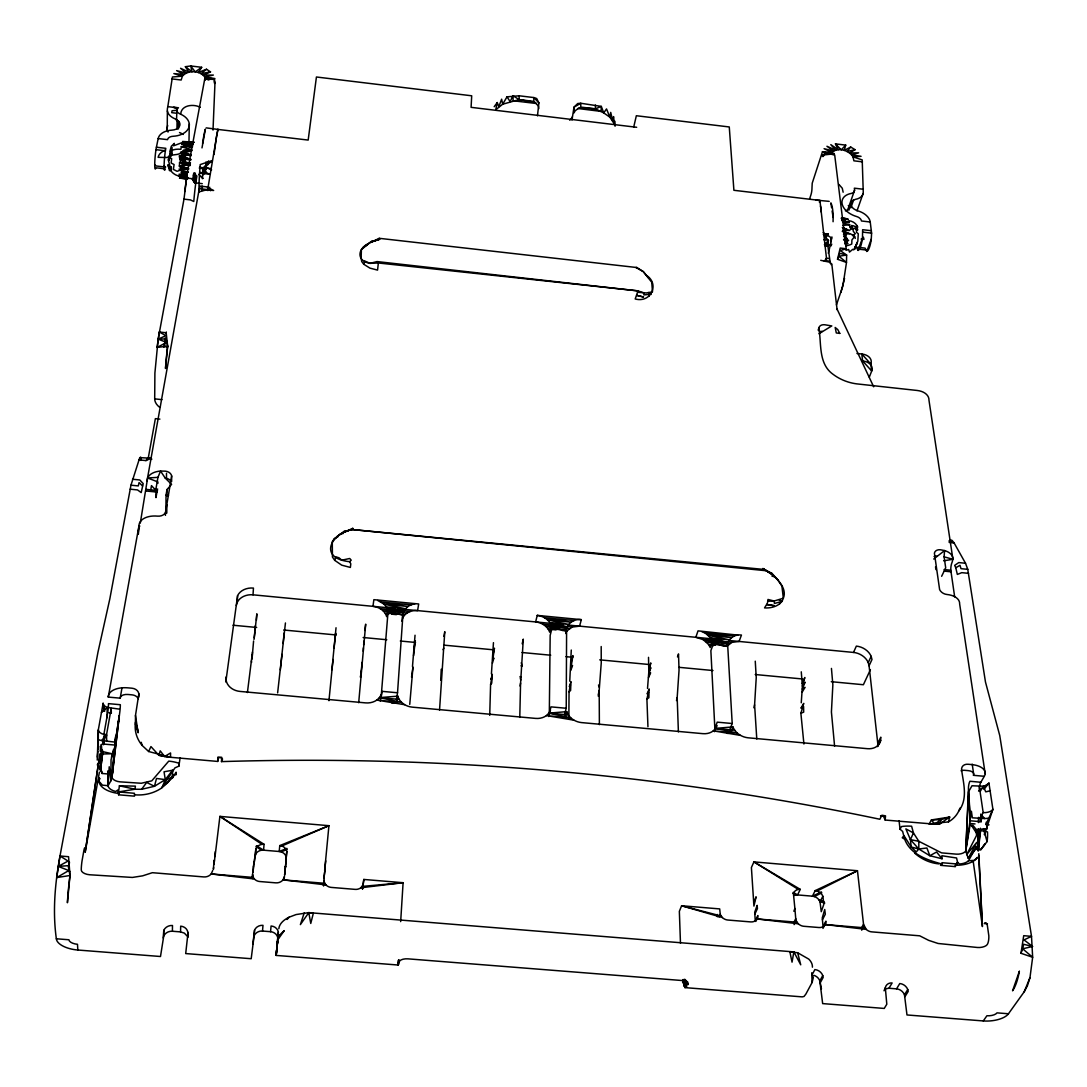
<?xml version="1.0" encoding="UTF-8"?>
<svg xmlns="http://www.w3.org/2000/svg" width="1087" height="1087" viewBox="0 0 1087 1087"><rect width="100%" height="100%" fill="white"/><g stroke="black" fill="none" stroke-linecap="round" stroke-linejoin="round"><path stroke-width="1.5" d="M159.612 407.285A17.039 11.115 10 0 1 154.694 398.875L154.897 373.031L158.159 339.144L183.988 199.138L187.317 172.493L204.696 79.202L214.424 79.351L214.56 83.441L215.009 82.109L213.011 130.073M569.751 681.209L571.273 650.04M566.232 708.262L566.599 630.283L551.829 628.87L550.171 635.379L549.315 713.249L551.014 706.876L566.232 708.262L564.479 714.635M568.854 718.915L569.044 691.78L571.069 681.698L569.316 686.59L570.824 684.796L570.607 690.503L569.044 691.78M571.979 120.046L574.004 107.151L577.727 103.523L580.771 103.265L601.301 106.39L603.733 112.899L609.848 117.151L614.372 124.054L613.584 116.608L612.592 120.412L610.717 112.396L609.848 117.151L606.532 108.904L603.733 112.899L595.418 108.849L580.784 107.083L580.771 103.265L574.004 107.151L573.99 112.885L575.24 110.684L579.344 107.681L595.418 108.849L601.301 106.39L601.057 111.39L577.904 108.523M205.307 80.112L205.171 77.87L213.093 78.821L214.424 79.351L214.438 82.313M140.305 523.037L147.628 477.954A18.316 11.413 9.2 0 1 160.55 471.065L165.292 471.147A7.392 5.598 0.3 0 1 171.664 475.957L165.455 512.616A7.5 5.748 -0.2 0 1 157.533 516.135A18.656 11.318 8.8 0 0 138.973 525.795L108.279 697.093A19.96 10.87 7.7 0 1 127.953 687.854L131.948 688.207A8.098 6.631 -4.3 0 1 138.851 693.791L135.495 715.45L135.413 724.268L138.103 732.787L135.495 715.45M167.235 129.733L167.371 110.983M812.111 982.485L811.731 972.838L813.307 977.621L812.111 982.485L805.875 994.075L804.054 996.439L802.247 996.874L685.014 987.635L685.068 979.428M165.428 515.374L165.455 512.616M165.89 513.268L166.039 495.128L166.99 489.558L171.583 484.367L165.238 478.103L160.55 471.065L157.941 477.37L156.012 488.443L155.984 497.629L156.949 492.085L146.038 490.984M166.787 513.091L166.854 504.681M166.936 496.283L166.99 489.558M163.186 937.959L163.784 930.323A8.302 7.392 -9.9 0 1 172.493 925.499L172.398 931.246A8.261 7.364 -10.1 0 0 163.729 936.07L160.496 956.506L77.829 950.024A21.02 9.579 6.6 0 1 56.347 938.774C52.489 911.164 55.057 883.269 60.002 855.999L97.979 652.146L109.855 598.747L130.97 485.182L139.761 457.641L151.175 458.225A35.097 3.084 -84 0 1 151.704 459.434M163.729 936.07L163.784 930.323M171.624 481.595L171.664 475.957M176.502 120.63L177.018 107.735L167.806 106.635L167.412 108.605A15.49 9.987 3.7 0 0 175.211 118.918L178.553 121.119L178.458 128.918M176.964 129.258L177.086 119.883M170.523 757.286L158.811 755.261L160.224 750.859L164.572 756.511L170.523 757.286L170.577 752.951L164.572 756.511L158.811 755.261L150.944 746.565L148.634 751.511L170.523 757.286L217.699 761.43L218.392 757.653L221.517 757.748M599.385 724.662L599.182 690.422L601.247 662.988L601.193 646.534M833.077 221.734L833.131 217.441A33.289 7.419 -82.4 0 0 830.848 202.889L831.609 207.739M207.549 190.442L217.767 129.407L308.178 140.074L316.426 77L471.704 95.792L471.092 107.341L636.669 127.288M188.989 141.161L189.301 124.013M187.752 937.13L187.834 932.238A8.288 7.392 -9.4 0 0 180.687 926.151L180.551 931.899L184.369 933.135L186.991 935.893M686.549 981.113L686.44 987.173L686.101 980.406M756.783 739.024L754.595 704.852L756.239 677.595L755.261 661.181M763.291 569.819L763.753 569.112L772.096 573.515L777.83 579.914L781.92 586.11L783.333 598.217C781.077 605.839 771.634 608.421 764.528 607.905L767.476 603.108L767.979 599.467L774.134 601.016L783.333 598.217C786.743 590.336 780.398 582.129 774.8 577.007L771.892 576.015M833.145 154.544A5.979 1.318 -81.9 0 1 834.259 153.634L824.911 152.805L823.729 155.55A5.965 1.291 -81.9 0 1 822.383 155.957L822.207 155.101L830.944 154.177C835.577 146.12 848.92 149.829 852.996 156.827L862.208 159.911L863.227 191.176A14.851 9.47 17.3 0 1 855.442 199.342L852.208 200.701A8.968 5.748 17.6 0 0 858.01 210.905A15.069 9.729 17.7 0 1 870.239 222.006L871.597 233.148L871.271 239.126A12.079 2.948 -82.2 0 1 866.787 251.423L865.089 248.121L857.833 247.279M135.033 794.814A35.463 29.784 -5.6 0 0 161.46 788.116L174.953 767.87L178.879 766.145L178.934 763.264A23.343 12.174 6.6 0 0 168.743 761.131L151.786 780.833L141.283 783.265L120.032 781.852A7.989 4.117 7.2 0 1 112.002 777.028L114.556 747.679L111.037 759.759L110.956 780.711L108.089 785.67L102.504 785.181L99.107 781.458L99.447 778.143L99.107 781.458A20.001 10.286 7.2 0 0 119.257 793.469M537.467 115.82L538.907 102.898L536.706 98.55L533.88 97.572L519.178 95.792L506.99 96.838L502.697 104.216L495.726 109.746L497.262 102.558L498.824 106.689L501.623 99.189L502.697 104.216L519.07 99.61L533.799 101.39L533.88 97.572L538.907 102.898M871.421 230.729L862.63 229.697L862.48 238.094A12.079 2.894 -82.2 0 1 858.037 250.404L856.379 247.116M195.334 173.105L194.641 182.779L202.277 183.662M358.696 702.705L365.694 624.155L364.838 630.474M519.776 717.406L520.578 683.112L523.295 639.129L522.181 643.789M157.887 483.362L157.928 481.976L147.628 477.954L157.941 477.37M978.273 829.068L977.716 849.015L978.368 829.136M978.463 822.424L978.599 817.438M183.282 166.08L183.513 161.447A9.362 0.802 -84.8 0 1 184.233 154.83L190.497 155.482M187.766 937.225L187.834 932.238M538.799 108.632L538.432 106.227L535.171 102.341L519.07 99.61L519.178 95.792M978.572 822.506L978.735 817.533M217.767 129.407L217.713 131.201A34.281 2.405 -84.7 0 0 216.34 137.56L214.03 154.49M678.397 731.877L677.174 697.664L679.035 670.312L678.519 653.885L677.486 656.942M489.721 715.355L490.59 684.511L492.329 674.361L490.944 679.307L492.058 677.459L491.718 683.193L490.59 684.511M491.419 673.913L493.457 642.662M885.348 988.857L888.935 988.246L892.142 982.947A8.193 6.753 37.1 0 0 885.321 987.73L886.802 1004.225L884.234 1008.437L822.655 1003.6L819.843 980.895A8.085 6.821 35.2 0 0 814.014 975.365M97.246 760.085L98.319 729.866L103.116 703.289A8.017 4.334 8 0 0 107.219 707.433L119.149 709.091M880.674 740.451L880.796 737.176L877.752 743.318L877.63 746.592L880.674 740.451A15.476 12.106 27.1 0 1 867.426 748.685L747.978 737.788C741.524 737.068 735.342 733.046 732.91 726.89L715.559 728.385L713.303 730.844A15.395 12.46 21.9 0 1 702.827 733.657L581.45 722.583C575.064 721.904 568.827 717.896 566.735 711.645L548.894 713.126L546.435 715.586A15.422 12.745 14.9 0 1 535.551 718.398L412.163 707.134C405.859 706.496 399.581 702.501 397.828 696.156L379.499 697.623L376.822 700.082A15.571 12.935 6.6 0 1 365.517 702.881L240.091 691.427A15.789 12.99 0.8 0 1 226.137 680.408L226.055 677.011L225.811 681.97L237.591 595.622A15.3 12.229 2.1 0 1 253.448 588.081L253.013 594.82A15.232 12.215 2 0 0 237.238 602.361L236.3 605.445M165.278 337.758L164.422 346.264L167.534 347.106M205.973 167.724L205.878 162.045M217.699 761.43L217.903 757.123L221.707 757.299L221.49 761.607C442.232 754.908 663.681 773.849 879.845 819.245L881.937 815.236L885.511 815.848L885.171 820.046L934.657 824.15L939.807 823.892L949.698 817.057L948.448 821.908L929.195 823.905L931.437 819.924L949.698 817.057L941.057 819.639L931.437 819.924L934.657 824.15L941.057 819.639L939.807 823.892L929.195 823.905M252.429 652.01L252.198 657.119L253.584 641.031M253.991 639.455L254.942 631.955M189.287 165.564L184.654 164.966A9.362 0.802 -84.8 0 0 185.225 160.102L185.374 150.658L183.064 150.74L185.564 151.664L181.42 153.281L181.325 151.935L185.374 150.658A9.362 0.802 -84.8 0 0 184.872 151.473M645.76 274.957C660.122 283.231 651.398 303.341 635.188 298.979L638.001 290.881L377.08 261.573L370.028 263.353C355.816 260.894 357.895 248.189 368.602 243.542M439.542 710.083L444.787 631.669L443.917 636.371M237.238 602.361L237.591 595.622M215.022 856.583L219.9 816.391L328.926 825.685L324.66 870.456L325.733 860.863M680.476 943.217L679.348 911.341L681.617 905.756L722.352 917.537A7.881 6.712 29.5 0 0 727.855 920.037L750.709 921.912A7.894 6.685 30.3 0 0 757.082 918.95L798.334 923.787A7.922 6.604 32.1 0 0 803.837 926.287L818.973 927.524A7.922 6.59 32.5 0 0 825.21 924.561L825.916 921.165L823.049 926.64L822.261 917.876L824.734 909.506L825.318 914.208L822.451 919.711M684.117 979.387L683.723 986.14L684.511 979.496M398.807 960.025L398.549 964.482L398.915 959.889M118.632 794.801L118.565 791.92L134.951 789.23L135.399 786.132L119.407 785.792L118.565 791.92L134.421 793.293L134.462 796.16L118.632 794.801L117.939 789.909L115.738 791.472A10.422 5.34 7.2 0 1 108.089 785.67L109.216 766.77L110.956 780.711L112.002 777.028L119.584 713.738A7.922 0.707 -83.4 0 0 120.331 704.716L108.469 703.642A7.922 0.747 -83.4 0 1 107.722 712.678L110.684 712.95M213.813 864.6L214.085 860.225L213.378 869.355L213.623 867.508M400.668 921.613L403.1 882.712L363.819 879.451L362.637 888.745M801.255 702.8L802.396 686.182L801.268 671.82M409.758 704.376L412.978 666.97L411.538 677.187M412.476 666.562L415.044 635.229M255.051 630.365L256.845 613.815L256.423 620.201M685.014 987.635L685.435 981.493M214.506 861.298L215.294 851.637M251.79 659.469L252.089 655.135L247.415 692.555M254.263 637.648L255.363 625.582M397.529 692.772L402.937 614.617L387.923 613.19L381.075 697.84L382.067 691.346L397.529 692.772L396.483 699.254M202.413 178.703A34.295 2.554 -84.7 0 1 202.59 175.7L203.16 167.683L212.128 161.066M138.375 534.084L138.973 525.795L139.122 527.304L139.761 525.959M647.512 688.465L648.83 671.739L648.518 657.35M818.932 333.75L831.8 325.937L824.761 324.755A6.468 4.402 18.4 0 0 819.082 327.472L819 328.641C821.473 344.171 818.375 363.955 833.118 374.349C839.966 379.499 848.05 382.706 856.529 383.847L917.115 390.464A16.55 10.829 -8.3 0 1 928.977 400.22L952.919 559.289L952.171 562.088A6.957 2.12 -84.6 0 0 950.799 570.213L954.671 596.858M252.293 878.187L252.632 873.812L252.469 878.568M255.418 854.654L255.866 848.77A7.922 6.957 -0.9 0 1 261.994 844.354L264.059 844.286L263.57 850.183L261.519 850.251A7.881 6.943 -1.1 0 0 256.383 853.064L254.942 856.42L254.154 863.092L255.866 848.77M276.315 954.019L277.62 941.084L276.152 955.419L398.087 965.025L398.521 960.364M363.819 879.451L362.46 889.098M398.087 965.025L398.467 960.066M941.641 576.287L945.704 567.849L944.087 556.829L944.589 550.565L940.364 549.75A7.147 5.177 24.4 0 0 934.399 553.161L939.616 589.602A7.256 5.299 25.2 0 0 946.899 594.48A18.003 10.462 -6.7 0 1 959.644 603.937L985.175 773.659M987.988 818.239A19.457 9.865 -5.6 0 1 984.632 818.552L972.349 817.818L971.398 811.242L965.745 850.999L968.245 858.35L975.596 849.273L976.561 846.297L968.463 860.795A10.014 4.919 -4.9 0 1 959.413 864.016L957.538 862.168L956.574 857.996L941.885 855.741L942.049 858.771L929.847 855.714L918.8 849.015L911.205 846.99L903.936 835.618L902.264 837.778L904.642 839.123C910.362 854.762 927.822 860.13 942.239 864.151M984.89 828.905A7.636 2.473 -87.3 0 1 984.401 834.707L992.907 809.326L988.939 783.102A7.704 3.981 -5.8 0 1 983.273 786.214L972.009 785.765L968.599 791.676L970.093 820.767L981.085 821.731L981.846 815.495M206.557 166.107L206.856 162.411M254.1 935.839L254.562 930.132A8.166 7.364 -3.2 0 1 263 925.336L262.497 931.043A8.125 7.351 -3.5 0 0 254.1 935.839L251.192 958.72L185.7 953.571L187.847 934.168M798.334 923.787L797.016 922.238L757.082 918.95L757.87 915.539L755.288 921.069L754.704 912.278L757.163 905.362L757.435 908.583L754.854 914.113M277.633 692.908L285.446 622.96M98.21 739.622A20.259 10.761 7.8 0 0 101.512 740.546L114.678 742.068L115.847 735.396L112.002 777.028L119.285 715.586L114.95 745.071L103.007 744.011L103.659 737.108M280.324 669.877L282.009 654.388M277.443 942.918L277.538 942.144L276.669 950.745L277.769 937.714A8.112 7.351 -2.8 0 0 270.554 931.695L271.084 925.988A8.152 7.364 -2.6 0 1 278.34 932.035L276.152 955.419M69.989 875.497L67.408 902.753A42.583 4.226 -82.9 0 1 69.989 875.497L68.563 856.705L60.002 855.999L56.714 877.576L69.989 875.497L68.141 865.687L58.25 866.407L68.794 870.538L56.714 877.576M279.767 845.604L279.21 851.501L281.207 851.909A7.867 6.93 0 0 1 285.623 855.51L286.302 859.043L285.446 867.195L286.805 851.366A7.908 6.957 0.1 0 0 281.778 846.012L279.767 845.604L328.926 825.685L281.778 846.012M328.953 700.694L333.016 659.51L331.875 669.796M332.935 659.143L336.032 627.756M167.656 346.142L165.496 368.507A33.575 2.813 -84.3 0 1 167.656 346.142L166.175 332.771L159.327 332.024L157.058 347.419L167.656 346.142L166.053 338.913L158.159 339.144L166.637 342.432L157.058 347.419M203.16 167.683L202.59 175.7M277.769 937.714L278.34 932.035M284.155 879.342L284.441 876.435L283.014 879.872A7.989 7.079 -0.6 0 1 275.731 882.848L259.793 881.53A8.003 7.079 -1.7 0 1 254.385 878.989L211.191 873.948A8.071 7.079 -5.2 0 1 203.785 876.924L152.357 872.698L142.601 875.85L132.397 877.44L89.623 874.763A8.207 3.94 6.9 0 1 81.28 870.116A8.22 0.788 -82.9 0 1 82.028 860.958L83.944 850.156A8.193 0.788 -83 0 1 85.071 848.811M286.221 857.235L286.805 851.366M363.343 647.879L363.275 651.303M100.276 769.841L102.273 749.948M978.137 850.863L980.433 828.212M99.447 778.197L99.107 781.458L99.528 778.102M100.289 770.058L102.327 750.533M276.193 954.834L277.47 942.565M648.925 296.262L649.184 294.387L643.912 294.917L643.694 292.811L638.001 290.881L378.358 262.986L377.556 270.106L369.92 268.122L363.737 264.236L361.713 261.532L361.129 258.244L361.4 249.534L369.335 243.189L379.241 238.311L636.941 267.551L643.287 271.614L651.738 282.253L652.499 291.832L646.276 292.946L637.92 292.335M683.016 979.577L682.677 982.825L683.193 979.903M138.09 534.084L138.973 525.795M353.071 529.002L344.484 531.692L353.071 529.002L352.786 528.228L352.419 529.559C330.122 533.853 318.437 558.365 349.634 561.707L350.802 563.84L350.367 567.441L341.698 565.145L334.728 560.348L332.445 557.02L332.269 541.639L334.252 538.812L340.516 533.894L343.329 533.459M334.918 639.496L335.666 633.164L334.049 648.26M978.246 850.754L980.746 829.422M102.857 751.334L100.561 769.745L102.898 751.266M103.686 744.636L104.719 736.279M103.727 744.554L104.787 736.171M323.328 885.511L324.075 879.709L323.613 885.905M201.992 147.9L205.389 129.136A34.308 2.609 -84.7 0 0 202.576 143.538M184.681 191.733L187.317 172.493M361.332 671.1L360.49 677.283L362.161 662.228M99.393 772.15L85.221 852.031L98.441 763.373A7.949 0.761 -83.2 0 1 97.409 764.283M111.458 757.313L113.537 749.636L113.714 750.614M178.879 766.145L180.116 757.761M252.863 943.91L254.562 930.132M85.221 852.031L98.754 761.783M103.007 744.011L104.23 735.817M440.711 680.204L441.254 669.239L441.906 669.66M167.806 106.635L172.425 76.987L182.371 76.158C188.214 69.323 202.209 70.383 205.851 78.984L208.908 80.017M115.249 742.312L119.285 715.586M380.301 701.129L381.279 694.634L379.499 697.623L401.443 702.324L376.822 700.082L404.527 704.689M836.447 304.876L842.901 285.922L846.488 262.443L846.637 255.037L840.251 250.567L846.229 248.76L834.694 154.993L824.911 152.805L823.729 155.55M103.306 741.252L104.08 736.239M106.906 717.868L107.219 707.433L101.444 712.542M1020.992 953.299L1022.65 948.788L1032.555 946.478L1023.669 944.29L1022.65 948.788L1032.65 957.267L1020.992 953.299L1023.709 935.69L1031.509 936.342L1032.65 957.267L1029.973 977.648L1027.392 985.787L1024.226 991.752L1008.464 1013.763A20.137 8.764 -4.3 0 1 983.287 1020.938L906.979 1014.959L904.479 994.795A8.166 6.726 37.4 0 0 896.544 988.857L888.935 988.246M401.891 621.234L402.937 614.617M414.799 604.019C407.598 604.576 401.959 610.826 402.611 618.15C405.152 612.524 411.728 610.079 417.585 610.609L418.685 603.978L373.874 599.671L372.963 606.329C378.928 606.954 384.975 610.609 386.673 616.628L387.651 609.997L386.374 606.94L384.187 604.209L377.719 600.459M187.412 173.621L181.339 172.303L181.774 169.613L177.113 171.311L173.376 169.409L174.097 164.572L171.162 163.009L171.651 158.566L169.817 158.308L171.991 154.069L172.059 147.302L170.034 155.278L171.991 154.069L170.075 150.713L171.325 146.242L174.328 143.348L173.621 145.794L182.168 142.614L181.746 144.354L192.521 146.568M363.615 644.917L364.294 640.651M192.467 146.854L181.312 146.609L180.877 149.327A12.636 6.685 10.3 0 0 170.17 151.487L169.626 155.74L168.444 156.406L169.205 160.346L168.159 159.504L171.311 171.039L171.352 166.678L168.933 168.105L167.969 164.721L169.504 170.7L170.007 169.518A12.623 11.101 20.3 0 0 180.496 176.339L180.918 174.572L187.209 174.749M196.04 181.298L196.896 175.999L193.744 173.241L192.834 178.757L196.04 181.298A28.547 2.215 -84.6 0 0 193.785 201.503L190.415 199.886L183.988 199.138M397.828 696.156L396.782 702.637L391.796 703.031M414.296 646.969L415.343 640.691L413.563 655.719M975.039 823.932L970.324 823.525L965.745 850.999A7.677 3.791 -5 0 1 956.193 854.137L941.587 852.874L918.828 841.297L910.43 839.64L905.879 828.878L913.447 832.927L918.828 841.297L918.8 849.015L916.287 851.895L911.205 846.99L910.43 839.64L913.447 832.927L911.613 826.229A22.542 11.318 -4.4 0 0 901.49 826.541L900.05 829.204L902.631 831.419L904.642 839.123M165.387 150.767L165.808 148.321L156.406 147.234L155.971 149.666A12.5 1.236 -84.9 0 0 154.721 164.844A12.5 1.236 -84.9 0 0 155.93 167.792L165.265 168.879A12.5 1.169 -84.8 0 1 164.11 165.931A12.5 1.169 -84.8 0 1 165.387 150.767L155.971 149.666M108.279 697.093L120.195 698.167L121.934 688.193M278.843 928.719A41.374 19.566 3.7 0 1 289.142 917.183L296.072 914.561L308.79 912.632L793.85 951.899L792.043 962.158L789.869 951.832L797.654 952.755L808.742 959.101A40.545 18.696 -2 0 1 812.41 967.172M101.757 758.848L102.355 755.519M106.703 741.375L106.499 734.921L111.2 708.371L111.336 713.249M163.933 347.229L164.531 343.9M98.768 746.456L98.292 749.133L98.319 729.866A8.098 4.307 7.8 0 0 106.499 734.921M147.017 480.875L198.69 191.951L200.198 186.108L208.133 187.032M107.423 714.526L103.89 734.35L106.553 734.581M520.062 686.06L520.578 683.112M779.624 603.937L779.977 601.967L774.42 603.462L774.134 601.016L767.952 601.22M148.308 457.804L155.373 418.644L159.898 419.106M209.234 189.79L209.723 187.209M365.558 245.703L372.134 240.77L372.461 241.409L379.146 239.099L379.241 238.311L379.662 239.276L372.08 241.694L379.662 239.276M180.714 113.727C181.692 104.76 193.799 103.836 200.293 107.287M167.67 125.399L167.276 127.369A15.354 9.987 3.6 0 0 168.05 132.07M826.908 246.355L828.131 240.227L823.294 234.344M201.829 190.619L202.467 187.453M156.406 147.234L158.172 138.565A15.734 10.286 3.4 0 1 171.8 130.155A9.375 6.087 3.4 0 0 178.553 121.119M598.271 694.81L599.182 690.422M166.134 333.057L166.352 332.011M493.063 654.388L494.436 648.165L492.737 660.04L493.865 658.097L492.465 663.111M108.089 785.67L107.722 773.958L102.096 773.468L98.469 764.107L101.363 751.185M132.505 479.231L139.788 479.965L143.212 483.62L141.188 492.588L137.519 489.924L130.182 489.177M633.68 127.233L636.343 115.725L729.268 126.962L733.902 190.293L819.938 200.443L826.541 258.692L825.617 261.369M676.494 700.572L677.174 697.664M837.52 259.263L838.892 256.233L846.637 255.037L839.816 253.312L838.892 256.233L846.488 262.443L837.52 259.263L840.21 248.053L846.229 248.76M537.223 615.391L535.646 621.927C541.679 622.593 547.685 626.261 549.709 632.199L551.354 625.691C549.302 619.726 543.283 616.057 537.223 615.391L581.328 619.644L579.575 626.153L572.265 627.05L566.884 630.936L562.237 630.487M337.065 536.502L344.511 531L344.851 532.032L352.541 528.431M840.944 292.321L844.545 278.462M565.838 632.077C566.164 624.142 573.664 618.53 581.328 619.644M565.743 633.531L566.599 630.283M753.834 707.746L754.595 704.852M548.758 716.523L550.457 710.151L548.894 713.126L570.661 717.8L546.435 715.586L573.814 720.151M571.246 661.738L572.917 655.583L571.028 667.391L572.536 665.489L570.784 670.448M564.968 718.004L566.735 711.645M844.436 233.99L845.835 230.009M212.726 870.51L211.191 873.948L253.285 877.426L254.385 878.989M809.584 198.962L810.956 194.79A5.829 1.236 -82.2 0 0 811.989 187.766L812.22 183.2L822.479 151.677L831.854 152.452L824.095 148.674L833.471 151.079L826.935 146.269L835.686 150.128L830.808 144.639L838.335 149.693L835.441 143.878L845.727 145.114L844.232 150.414L850.686 147.03L855.089 149.666L849.599 153.009L858.621 152.832L851.61 154.83L861.053 156.324L852.996 156.827L853.906 160.822L862.467 161.841M598.258 696.169L599.141 693.153M646.901 699.009L649.224 688.981L647.105 693.819L648.993 692.066L648.885 697.772L646.901 699.009L647.947 726.741M363.737 264.236L364.77 261.016L370.028 263.353L378.358 262.986M648.83 669.048L650.8 662.934L648.83 671.739L650.814 667.663L648.722 674.674L650.624 672.826L648.491 677.731M304.251 912.808L300.379 924.616L308.79 912.632L313.341 913.257L310.76 923.447L308.79 912.632M334.728 560.348L335.883 556.843L339.008 557.808L341.78 560.185L349.742 558.487L351.196 560.185L349.634 561.707M819.367 202.128L819.938 200.443M777.735 580.186C777.708 576.803 749.323 560.05 771.036 573.827L772.096 573.515L765.832 570.702L352.419 529.559L764.134 569.452M830.957 241.912L831.935 236.939M862.956 189.206L854.341 188.173L854.599 190.157L848.526 207.603L847.466 210.036L845.414 210.864M848.879 210.212L852.208 200.701M850.876 207.78L853.635 199.845M856.991 210.892L863.132 193.459M818.144 330.135L819.082 327.472M858.037 250.404L862.48 238.094M866.787 251.423L871.271 239.126M726.605 646.452C727.733 639.319 734.119 633.911 741.456 635.053L739.065 641.452L731.959 642.363L726.945 646.249L721.945 645.76M793.85 911.259L794.882 908.501L793.456 893.827A7.826 6.508 31 0 1 798.374 889.438L800.29 889.37L797.559 894.927L795.657 894.995A7.799 6.495 31.2 0 0 793.918 895.525M714.852 728.412L717.23 722.148L732.203 723.521L727.706 645.692L713.154 644.306L710.871 650.692L714.852 728.412L734.595 730.138M714.512 731.673L716.89 725.423L715.559 728.385L737.135 733.018L713.303 730.844L740.369 735.369M729.771 729.771L732.203 723.521M869.301 377.148L871.706 371.007L870.823 364.063A12.881 8.682 -7.5 0 0 861.774 353.995L856.964 353.465M732.91 726.89L730.464 733.141L727.325 733.412M800.888 713.276L803.755 703.384L800.929 708.126L803.578 706.441L803.687 712.134L800.888 713.276L803.918 744.024M753.604 903.052L756.117 896.802L753.93 906.096L751.402 867.535L753.916 861.896L857.466 870.728L863.526 924.263L866.217 929.385A7.949 6.508 33.9 0 0 871.747 931.872L919.711 935.812L928.678 940.364L938.067 943.475L977.444 947.484A7.867 3.614 -4.6 0 0 987.281 944.508A7.881 2.568 -88.3 0 0 988.83 935.798L987.309 925.2A7.854 2.554 -88.3 0 0 984.292 923.57L987.472 923.841M1024.226 991.752L1029.973 977.648M221.49 761.607L222.55 759.052M802.26 683.492L804.828 677.486L802.396 686.182L805.059 682.201L802.369 689.104L805.019 687.337L802.192 692.147M884.016 990.787L885.321 987.73M854.599 190.157L853.54 192.589L851.474 193.404A17.949 11.495 17.6 0 0 842.167 204.098A17.949 11.495 17.6 0 0 856.597 216.53A6.033 3.886 17.7 0 1 861.488 220.987L870.239 222.006M719.01 917.007L720.233 914.235L719.703 908.909L681.617 905.756L721.075 915.988L722.352 917.537M729.078 640.488L853.512 652.431L856.352 646.113A14.96 11.454 24.9 0 1 871.149 656.331L871.991 659.496L869.07 665.787L877.752 743.318M986.086 824.109L992.907 809.326A7.786 3.94 -5.6 0 1 983.178 812.6L979.686 818.47M869.07 665.787L868.241 662.622L871.149 656.331M956.696 863.975L957.538 862.168L955.133 866.597L940.527 865.334L942.062 862.711L956.696 863.975L955.133 866.597M870.402 669.701L863.391 684.728L831.283 681.698M755.791 921.463L757.734 917.333M519.07 99.61L512.982 95.683L510.143 101.58L506.99 96.838M793.673 922.795L795.738 918.664L794.882 908.501M794.067 924.616L796.132 920.499L795.738 918.664M815.209 890.62L817.152 891.014L857.466 870.728L815.209 890.62L812.41 896.164L797.559 894.927L793.238 892.359M822.845 896.286L820.019 901.816L821.269 911.694L823.864 904.18L822.845 896.286A7.84 6.481 31.5 0 0 817.152 891.014M822.954 928.42L825.821 922.945M145.957 460.589L147.778 458.429L151.175 458.225L145.957 460.589L138.837 459.855M812.736 973.612L814.883 969.59A8.112 6.835 35 0 1 822.75 975.542L823.172 977.43L820.25 982.784L821.446 988.98M968.245 858.35L976.792 842.357L966.628 854.695L976.547 835.455L976.289 829.598L972.838 825.21L971.873 826.038L970.976 825.427L970.324 823.525M825.278 236.925L826.813 234.072M819.843 980.895L822.75 975.542M861.257 928.366L863.526 924.263M861.692 930.187L863.961 926.097M325.937 884.886L324.809 883.323L283.014 879.872L325.937 884.886A7.935 7.066 3.6 0 0 331.358 887.413L355.109 889.37A7.908 7.052 5.4 0 0 360.857 887.766L363.14 884.764M443.007 649.673L443.876 648.151M979.346 790.847A7.595 2.459 -86.8 0 1 980.841 782.26L984.306 776.295A19.213 10 -5.6 0 0 971.737 764.582L968.055 764.256A7.867 6.033 30.3 0 0 961.628 768.414L961.615 770.085C963.517 783.537 968.028 799.04 958.816 810.929M980.257 791.363L983.273 786.214L985.732 791.825A19.267 9.946 -5.8 0 0 990.42 790.602M896.544 988.857L899.778 983.545A8.193 6.739 37.2 0 1 907.754 989.51L908.216 991.426L904.941 996.697M824.829 236.368L826.5 233.678M825.25 245.975L828.607 240.526L824.367 244.724M825.577 237.999L828.063 233.977M904.479 994.795L907.754 989.51M845.251 244.181L847.901 240.512L846.012 242.985M172.031 78.916L181.176 80.017L182.371 76.158L173.852 73.603L183.948 74.446L176.624 70.628L186.19 73.101L180.564 68.277L188.948 72.19L185.374 66.687L190.741 65.967L201.693 67.299L198.296 72.53L206.53 69.242L210.525 71.891L203.351 75.166L213.378 75.057L204.981 76.987L214.913 78.549L205.851 78.984M283.136 643.49L284.101 633.096L284.101 634.699M824.87 261.206L826.541 258.692L824.272 261.138M981.806 848.159L980.773 849.721L975.596 849.273M983.287 1020.938L986.914 1015.747A8.057 3.506 -4.3 0 0 997.01 1012.867L1008.464 1013.763M825.454 237.346L828.009 233.719M494.191 106.703L497.262 102.558M119.407 785.792L134.951 789.23L141.609 789.284L146.663 782.463L154.463 786.295L165.278 779.624L172.629 777.708L176.094 772.205L176.271 774.596L172.602 775.466L168.009 782.368L161.46 788.116M172.575 770.235L165.278 779.624L162.425 786.771L172.629 777.708L172.575 770.235L164.042 771.784L165.278 779.624L156.501 778.455L154.463 786.295L141.609 789.284M986.208 822.288L987.186 828.946L976.289 829.598L987.499 831.922A15.381 4.987 -87.3 0 1 987.078 841.596L980.773 849.721L985.039 844.001L983.259 846.216M983.925 789.407L988.939 783.102L978.572 791.037M850.686 147.03L847.072 151.514L855.089 149.666M287.077 919.48L289.142 917.183M820.726 260.323L829.395 262.144L831.664 263.856L831.025 264.617M845.727 145.114L841.256 149.789L835.441 143.878M101.512 740.546L106.811 735.668M206.53 69.242L201.068 73.644L210.525 71.891M933.733 559.044L944.589 550.565A17.677 10.571 -7 0 1 952.919 559.289L943.611 560.81M198.772 191.978L206.34 189.872L213.636 190.483L207.603 187.426L207.97 190.51M201.693 67.299L195.212 71.891L190.741 65.967L192.019 71.769L185.374 66.687M845.591 242.374L845.102 241.314L846.719 240.961L847.303 238.366L845.754 238.366L844.083 236.558L846.175 235.186L845.754 238.366L843.512 239.806M185.483 156.745L181.23 158.172L181.393 155.455L185.592 153.797L183.431 152.656L182.385 153.974L183.39 155.128M363.112 247.442L366.618 245.214M825.767 246.477L831.827 244.235M968.531 573.338L961.764 572.659L957.348 574.425L955.772 567.781L959.998 565.281L960.99 568.664L967.756 569.343L985.474 682.011L999.755 735.573L1031.509 936.342L1024.022 939.902L1032.555 946.478M334.252 538.812L338.206 536.53M58.25 866.407L68.073 861.053L60.002 855.999M821.446 891.911L812.41 896.164L814.353 896.558L821.799 892.807M158.159 339.144L165.89 335.679L159.327 332.024M281.207 851.909L287.267 849.287M286.859 848.39L279.21 851.501L263.57 850.183L256.478 845.7M211.951 160.618L200.225 164.585A34.308 2.609 -84.7 0 0 199.057 192.032M845.971 250.323L848.648 249.507L849.49 252.089L852.711 249.358L853.703 249.861L855.51 246.124L854.871 248.76L857.82 241.137L858.282 233.759L856.529 232.346L856.461 227.536L853.472 225.729L849.776 227.468L849.654 224.778L843.702 223.487M183.282 167.262L181.189 165.577L183.323 164.68L179.545 162.153L179.491 166.433L181.42 168.567L183.39 168.838L183.282 167.262L181.23 167.615L183.39 168.838A9.362 0.802 -84.8 0 0 184.016 168.322L188.676 168.838M191.842 150.78L180.456 152.397L191.339 154.626M360.857 887.766L403.1 882.712L362.229 886.408M191.353 149.299L183.567 150.128L189.722 151.487M190.361 164.83L179.206 165.985L188.54 168.471M843.498 234.276L849.518 233.705L842.248 231.49M842.982 225.389L849.654 224.778M176.991 110.29L172.099 110.738L171.719 112.654L176.216 113.197M190.442 162.642L182.562 163.322L190.116 165.591M181.339 172.303L187.711 171.8M968.463 860.795L974.292 860.347L977.485 857.33A19.226 9.47 -5 0 1 955.188 865.225M186.801 173.703L178.988 174.273L186.815 175.7M191.285 155.047L180.075 155.713L190.836 159.259M157.357 491.813L150.74 490.604A10.503 0.897 -84 0 1 151.46 485.631L154.83 489.218L157.724 489.096M188.092 153.077L183.418 153.226L191.013 155.835M844.952 243.678L847.996 243.57L845.183 242.564M200.022 173.037L204.696 172.969L205.416 168.92L199.315 168.213M181.746 144.354L193.038 144.218M841.99 219.465L848.349 219.479L842.371 218.65M188.119 177.602L180.102 177.534L187.793 178.594M188.499 169.259L179.056 169.11L188.391 172.303M192.807 143.307L183.567 143.09L192.915 144.951M842.738 222.332L849.355 222.495L848.92 220.715A12.202 10.53 -20.8 0 1 857.725 227.265L856.855 226.001L857.643 230.064L855.754 226.354L856.896 230.295L854.559 228.27L850.401 229.466L851.094 227.265L851.841 225.403L853.417 231.477L855.32 233.732L852.493 235.526L854.695 236.477L851.923 239.914L851.76 244.018A12.093 6.25 -2 0 1 845.645 245.839M842.968 230.295L849.735 230.485L842.384 227.591M816.174 200.13L829.218 201.367M186.842 176.393L179.07 176.135L186.95 177.725M842.099 220.457L845.142 220.566L842.017 219.887M190.782 159.694L179.722 159.164L190.415 163.974M191.394 145.345L183.649 144.965L191.38 147.356M187.1 178.458L179.464 178.078L187.29 179.029M636.941 267.551L635.963 267.497L643.287 271.614L648.328 277.715M842.126 218.582L846.868 218.813L841.949 218.202M194.057 142.315L183.418 141.745L192.766 142.981M844.178 240.064L848.634 240.376L844.45 238.298M56.347 938.774L68.902 939.766A8.411 3.832 6.6 0 0 77.49 944.29L77.829 950.024M262.497 931.043L270.554 931.695M172.398 931.246L180.551 931.899M178.472 107.749L173.499 107.341L177.697 108.591M864.872 927.836L825.21 924.561L866.217 929.385M179.763 178.119L187.657 178.811M985.895 824.557L989.034 824.829M841.229 218.256L847.656 218.84L841.515 218.12M984.306 776.295L973.341 775.303A7.691 3.995 -5.6 0 0 968.313 770.642L964.645 770.303A7.84 6.033 30.4 0 0 961.098 770.846M980.841 782.26L969.93 781.268A7.595 2.432 -86.8 0 0 968.435 789.869L965.745 850.999L968.599 791.676L970.338 817.818M379.499 697.623L399.16 699.417M548.894 713.126L568.243 714.906M410.044 611.505L380.287 608.652L406.837 613.122L383.222 610.853L404.31 615.391M572.265 627.05L542.957 624.237L569.221 628.666L545.973 626.438L566.884 630.936M731.959 642.363L703.112 639.591L695.816 637.295L698.031 630.868L737.747 635.093M388.548 613.883L385.396 613.584L388.535 614.413M391.7 614.182L396.429 614.631M556.028 629.903L548.269 629.156L551.394 629.984M715.287 645.135L708.615 644.496L703.112 639.591L729.092 643.98L706.197 641.778L726.945 646.249M232.998 625.229L256.668 627.457M283.707 630.012L336.1 634.957M363.14 637.512L386.795 639.74M400.315 641.017L415.519 642.458M444.257 645.162L493.267 649.795M522.005 652.513L550.729 655.216M565.947 656.657L572.7 657.295M599.739 659.85L648.749 664.47M679.171 667.336L712.977 670.53M755.22 674.524L802.546 678.981M411.117 604.875L381.224 602.008L407.897 606.492L384.187 604.209L405.356 608.761L386.374 606.94L403.657 611.533M573.99 620.541L544.573 617.715L570.947 622.158L547.59 619.916L568.596 624.427L549.913 622.634L567.115 627.199M734.323 635.963L705.368 633.178L701.808 631.642M253.013 594.82L394.445 608.394M397.747 608.706L562.686 624.522M567.754 625.011L720.763 639.686M967.756 569.343L965.514 563.256L958.788 562.577L954.699 565.349L955.772 567.781M130.97 485.182L138.294 485.916L139.054 482.574L142.574 485.971M146.297 489.408L157.207 490.495M944.059 569.547L950.799 570.213M944.209 571.11L950.935 571.789M166.039 495.128L168.485 495.373M949.128 542.359L954.073 542.875L965.514 563.256M154.694 398.875L161.949 399.622M199.505 167.33L211.041 168.607M823.674 239.697L828.131 240.227L827.846 245.798L830.291 263.203M200.117 172.425L204.696 172.969L204.438 173.866L205.321 165.822L205.606 168.037M858.214 249.113L865.483 249.956M202.467 173.39L210.362 174.3M824.87 245.445L827.846 245.798M186.407 178.023L192.834 178.757M826.31 258.217L829.299 258.57M199.695 188.69L207.644 189.6M825.223 260.649L829.721 261.165M194.002 142.207L182.548 141.446L193.133 143.851M158.172 138.565L167.534 139.652A6.291 4.117 3.4 0 1 172.982 136.283A18.751 12.161 3.4 0 0 188.989 127.07A18.751 12.161 3.4 0 0 179.763 113.822L177.616 112.45L176.637 109.705M862.806 232.129L871.597 233.148M861.053 239.086L863.948 239.412A14.933 9.729 17.8 0 0 863.309 237.156M536.448 103.51L513.132 100.751L512.982 95.683M848.281 205.62L851.121 205.959M206.15 127.872L218.446 129.475M842.547 227.726L846.569 229.275M880.538 815.739L883.473 816.188L885.171 820.046M841.773 220.607L849.355 222.495M180.918 174.572L186.91 176.108M824.775 903.066L820.019 901.816L819.136 900.118A7.799 6.468 31.6 0 0 814.353 896.558M728.018 642.607L710.898 638.083L705.368 633.178L731.442 637.58L708.466 635.365L729.295 639.849L710.898 638.083L712.501 641.126L710.205 647.526L708.615 644.496L713.262 645.719M944.087 556.829L952.919 559.289M822.479 151.677L830.944 154.177M819.136 900.118L824 901.571M828.511 244.779L831.433 245.716M181.312 146.609L191.951 150.06M949.943 539.655L952.13 540.456L954.073 542.875L948.91 540.959M521.013 665.787L522.073 666.195L521.271 662.717M182.181 166.583L188.133 168.933M519.98 676.576L521.026 677.038M207.726 168.091L211.612 169.83M154.83 489.218L157.533 490.427M183.187 156.528L190.673 160.088M800.29 889.37L753.916 861.896L798.374 889.438M779.148 599.888L781.879 601.573M792.803 893.229L795.657 894.995M264.059 844.286L219.9 816.391L261.994 844.354M823.172 232.604L831.528 237.931A33.289 7.419 -82.4 0 1 828.28 253.217M255.934 846.542L261.519 850.251M154.721 164.871L156.365 165.998L165.672 167.072L164.11 165.958M648.436 292.539L651.059 294.482M209.356 174.246L206.584 172.697L205.049 170.102L206.408 169.327L205.13 167.425M838.933 184.437L842.276 188.241L843.145 192.222M138.185 731.388L135.562 722.04A40.328 33.575 -3 0 0 142.125 745.424L148.634 751.511M862.63 360.952L871.706 371.007A12.922 8.669 -7.5 0 0 862.63 360.952L861.774 353.995L870.823 364.063M210.565 190.741L207.603 187.426L207.97 190.252M910.43 839.64L918.8 849.015L926.898 847.982L929.847 855.714L936.573 852.031L942.049 858.771M980.705 814.109L984.632 818.552M971.873 826.038L976.479 833.077M793.85 951.899L800.739 964.821L797.654 952.755M796.132 920.499L797.016 922.238M720.233 914.235L721.075 915.988M836.936 308.776L873.676 386.795M324.171 881.557L324.809 883.323M598.502 685.055L599.317 687.446M252.687 875.66L253.285 877.426M983.368 828.634L987.078 841.596M141.256 742.299L142.125 745.424M520.238 677.758L520.768 680.136M194.695 180.51L193.486 174.925L194.845 177.697L194.274 172.887M104.76 711.143L103.116 703.289L103.808 711.278M101.73 749.568L101.39 744.296L100.181 751.035L111.975 753.753L99.678 754.079A16.047 1.522 -83.2 0 0 98.469 764.107M832.112 210.973L833.131 217.441M979.305 786.417L983.178 812.6M972.213 764.175L973.694 774.257M935.527 566.83L935.921 569.602M973.15 860.931L982.417 926.477L978.816 853.662M140.984 460.426L140.536 457.124A35.11 3.261 -84 0 1 141.133 458.306M687.5 981.534L687.908 984.768A8.071 3.696 -0.9 0 0 681.576 980.488L408.073 958.856A8.166 3.791 2.6 0 0 399.174 961.968M251.41 660.896L251.6 662.363M899.058 820.794L900.05 829.204M831.854 264.426L837.085 309.7M831.446 668.423L832.859 684.81L831.419 711.999L834.585 746.13M981.085 815.522L981.316 818.783M821.052 211.829L820.862 208.636A33.303 7.229 -82.4 0 0 820.481 206.027M980.732 815.277L981.085 821.731M978.083 843.607L978.341 848.675M978.694 855.442L982.417 926.477M978.3 843.498L978.64 850.265M717.284 914.466L717.393 916.789M614.929 121.268L615.065 126.241M595.391 105.031L595.418 108.849M138.851 693.791L138.878 697.093M166.488 473.293L166.488 478.294M202.114 188.88A34.295 2.554 -84.7 0 1 202.141 186.067M208.5 160.944A10.191 0.747 -84.7 0 1 208.147 164.653M959.943 808.13A39.417 30.816 30.1 0 1 948.448 821.908M138.375 698.751A8.057 6.617 -4.4 0 0 132.043 694.851L128.062 694.484A7.989 4.348 7.7 0 0 120.195 698.167M853.512 652.431A14.905 11.441 24.9 0 1 868.241 662.622M165.238 478.103A7.364 5.584 0.3 0 1 171.08 481.5M934.059 556.544A7.12 5.163 24.4 0 1 937.334 556.15M819.34 331.684A6.44 4.402 18.4 0 1 822.383 331.413M938.991 863.88A34.567 27.229 31.7 0 1 914.697 853.132M69.473 862.059A8.234 0.842 -82.9 0 0 69.038 869.111A20.504 9.865 6.9 0 0 69.881 871.747M97.327 757.068A7.962 0.761 -83.2 0 1 97.979 751.008M203.147 178.417A15.34 11.264 12.5 0 1 198.799 174.314M165.251 150.196A15.585 10.286 3.3 0 0 158.104 157.33L167.711 157.533L171.461 155.183L177.303 154.408A18.574 12.161 3.3 0 0 187.236 148.593M179.504 132.546A18.574 12.161 3.3 0 1 183.214 134.462M855.265 238.406A5.979 3.886 17.8 0 0 850.442 233.963A17.786 11.509 17.7 0 1 842.547 230.172M571.979 117.179A5.883 4.593 0 0 1 569.642 120.181M830.848 240.105A9.076 2.065 -82.3 0 1 830.903 237.971M842.968 227.441A9.063 2.092 -82.3 0 1 843.974 228.406M844.395 231.776A9.063 2.092 -82.3 0 1 844.083 236.558M107.817 772.517L107.722 773.958L108.143 770.805L107.817 772.517M253.448 866.774L252.999 872.63L254.005 862.032L253.448 866.774M324.116 876.652L323.953 878.5L324.999 869.451L324.116 876.652M183.2 158.213L182.901 161.487L185.225 160.102L183.2 158.213M285.174 869.41L284.604 875.252L285.514 866.162L285.174 869.41M857.127 242.469L854.871 248.76L857.127 242.469M1019.348 971.33L1012.554 990.828A40.722 13.628 -88.6 0 0 1019.348 971.33M279.59 935.037L277.661 939.97L284.237 930.635L279.59 935.037M181.393 155.455L179.681 158.281L179.246 155.794L181.393 155.455M192.399 179.233L194.641 182.779L192.399 179.233M183.513 161.447L181.298 162.737L179.763 159.286L181.543 159.49L183.513 161.447M773.876 605.622L766.729 604.535L773.876 605.622M839.789 333.396L836.297 332.962L835.169 327.459L837.764 329.592L839.789 333.396M643.49 296.982L636.9 295.419L643.49 296.982M101.105 769.514L99.963 766.933L102.096 773.468L101.105 769.514"/></g></svg>
